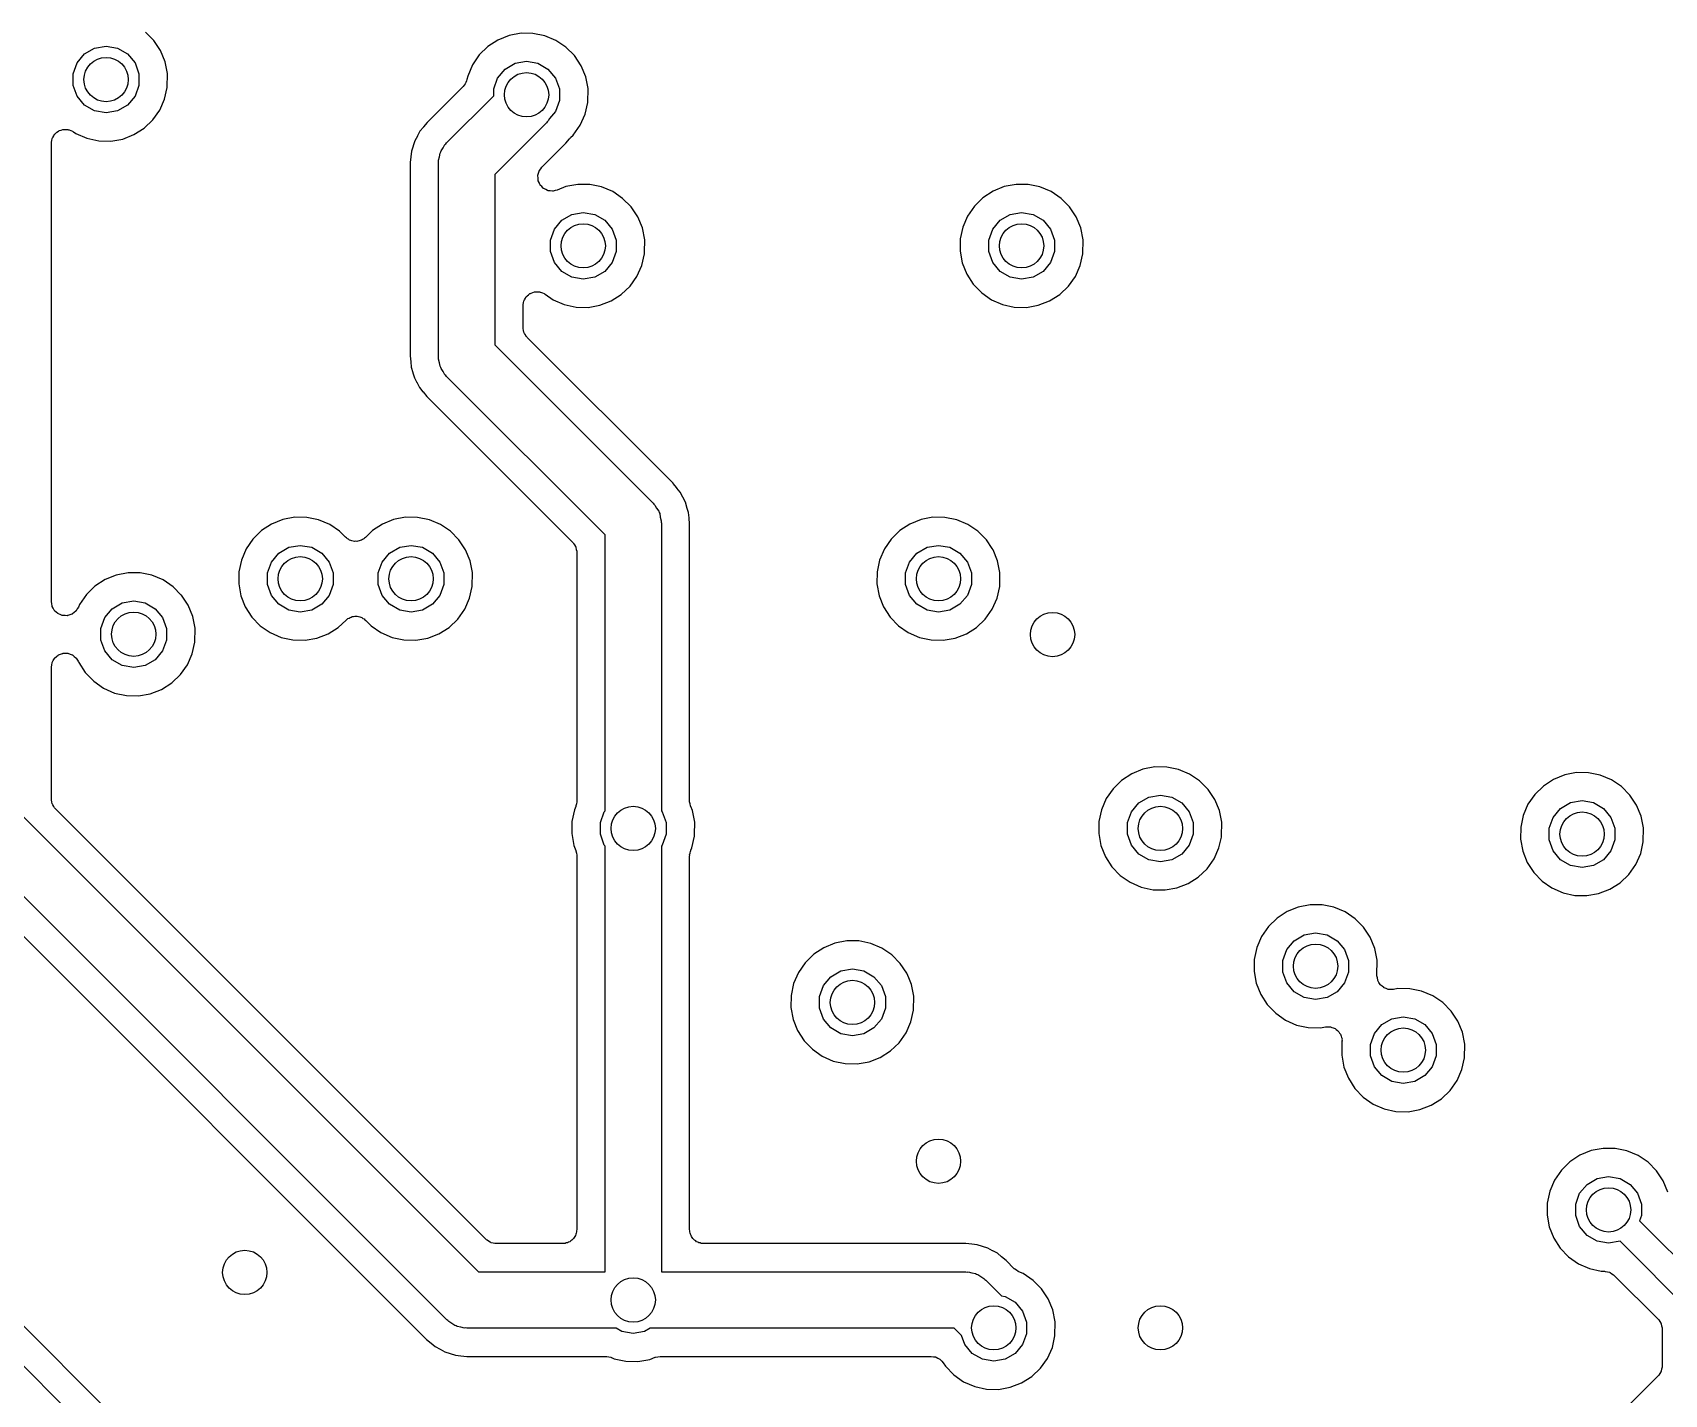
# Model space of a CAD drawing. Extents: x 10 to 287, y -200 to -10.
# Drawn here: x 127.05 to 141.75, y -129.71 to -117.44 of the extents above; entities that cross this region are included whole.
import ezdxf

# ---------------------------------------------------------------- set-up
doc = ezdxf.new("R2010")
doc.units = 0
doc.header["$MEASUREMENT"] = 0
doc.layers.add('BLACK', color=7, linetype='CONTINUOUS')

msp = doc.modelspace()

# ---------------------------------------------------------------- linework, layer by layer
at = {"layer": 'Black'}
for p, q in [((128.142, -117.512), (128.066, -117.435)), ((131.343, -117.466), (131.242, -117.507)), ((131.45, -117.446), (131.343, -117.466)), ((131.558, -117.447), (131.45, -117.446)), ((131.665, -117.468), (131.558, -117.447)), ((131.765, -117.511), (131.665, -117.468)), ((127.518, -117.633), (127.608, -117.581)), ((127.608, -117.581), (127.711, -117.563)), ((127.711, -117.563), (127.814, -117.581)), ((127.814, -117.581), (127.905, -117.633)), ((128.202, -117.602), (128.142, -117.512)), ((128.244, -117.703), (128.202, -117.602)), ((131.151, -117.566), (131.074, -117.642)), ((131.242, -117.507), (131.151, -117.566)), ((131.855, -117.571), (131.765, -117.511)), ((131.931, -117.648), (131.855, -117.571)), ((127.415, -117.811), (127.451, -117.713)), ((127.451, -117.713), (127.518, -117.633)), ((127.905, -117.633), (127.972, -117.713)), ((127.972, -117.713), (128.007, -117.811)), ((128.265, -117.808), (128.244, -117.703)), ((131.012, -117.732), (130.97, -117.832)), ((131.074, -117.642), (131.012, -117.732)), ((131.307, -117.77), (131.397, -117.717)), ((131.397, -117.717), (131.5, -117.699)), ((131.5, -117.699), (131.603, -117.717)), ((131.603, -117.717), (131.693, -117.77)), ((131.991, -117.739), (131.931, -117.648)), ((132.033, -117.839), (131.991, -117.739)), ((127.415, -117.916), (127.415, -117.811)), ((127.451, -118.014), (127.415, -117.916)), ((128.007, -117.916), (127.972, -118.014)), ((128.007, -117.811), (128.007, -117.916)), ((128.263, -117.934), (128.265, -117.808)), ((130.937, -117.914), (130.929, -117.926)), ((130.947, -117.903), (130.937, -117.914)), ((130.95, -117.896), (130.947, -117.903)), ((130.954, -117.889), (130.95, -117.896)), ((130.958, -117.876), (130.954, -117.889)), ((130.963, -117.862), (130.958, -117.876)), ((130.97, -117.832), (130.963, -117.862)), ((131.204, -117.948), (131.239, -117.85)), ((131.239, -117.85), (131.307, -117.77)), ((131.693, -117.77), (131.761, -117.85)), ((131.761, -117.85), (131.796, -117.948)), ((132.054, -117.945), (132.033, -117.839)), ((127.518, -118.094), (127.451, -118.014)), ((127.972, -118.014), (127.905, -118.094)), ((128.195, -118.138), (128.239, -118.039)), ((128.239, -118.039), (128.263, -117.934)), ((130.929, -117.926), (130.605, -118.249)), ((130.78, -118.433), (131.204, -118.01)), ((131.204, -118.01), (131.204, -117.948)), ((131.796, -118.052), (131.761, -118.15)), ((131.796, -117.948), (131.796, -118.052)), ((132.052, -118.071), (132.054, -117.945)), ((127.608, -118.146), (127.518, -118.094)), ((127.711, -118.164), (127.608, -118.146)), ((127.814, -118.146), (127.711, -118.164)), ((127.905, -118.094), (127.814, -118.146)), ((128.132, -118.227), (128.195, -118.138)), ((131.761, -118.15), (131.707, -118.214)), ((131.984, -118.275), (132.028, -118.176)), ((132.028, -118.176), (132.052, -118.071)), ((127.24, -118.371), (127.248, -118.357)), ((127.248, -118.357), (127.252, -118.353)), ((127.252, -118.353), (127.255, -118.349)), ((127.255, -118.349), (127.269, -118.339)), ((127.269, -118.339), (127.282, -118.328)), ((127.282, -118.328), (127.287, -118.327)), ((127.287, -118.327), (127.291, -118.324)), ((127.291, -118.324), (127.308, -118.319)), ((127.308, -118.319), (127.323, -118.313)), ((127.323, -118.313), (127.329, -118.313)), ((127.329, -118.313), (127.334, -118.312)), ((127.334, -118.312), (127.351, -118.313)), ((127.351, -118.313), (127.367, -118.313)), ((127.367, -118.313), (127.373, -118.315)), ((127.373, -118.315), (127.378, -118.316)), ((127.378, -118.316), (127.393, -118.323)), ((127.393, -118.323), (127.409, -118.328)), ((127.409, -118.328), (127.413, -118.332)), ((127.413, -118.332), (127.418, -118.334)), ((127.418, -118.334), (127.44, -118.349)), ((127.44, -118.349), (127.539, -118.393)), ((127.962, -118.36), (128.054, -118.302)), ((128.054, -118.302), (128.132, -118.227)), ((130.539, -118.328), (130.516, -118.371)), ((130.571, -118.291), (130.539, -118.328)), ((130.572, -118.29), (130.571, -118.29)), ((130.571, -118.29), (130.571, -118.291)), ((130.605, -118.249), (130.572, -118.29)), ((131.68, -118.252), (131.214, -118.718)), ((131.686, -118.243), (131.68, -118.252)), ((131.695, -118.236), (131.686, -118.243)), ((131.707, -118.214), (131.695, -118.236)), ((131.921, -118.364), (131.984, -118.275)), ((127.218, -118.438), (127.219, -118.433)), ((127.218, -122.568), (127.218, -118.438)), ((127.219, -118.428), (127.223, -118.412)), ((127.219, -118.433), (127.219, -118.428)), ((127.223, -118.412), (127.226, -118.395)), ((127.226, -118.395), (127.229, -118.39)), ((127.229, -118.39), (127.23, -118.385)), ((127.23, -118.385), (127.24, -118.371)), ((127.539, -118.393), (127.645, -118.416)), ((127.645, -118.416), (127.754, -118.418)), ((127.754, -118.418), (127.861, -118.4)), ((127.861, -118.4), (127.962, -118.36)), ((130.478, -118.463), (130.463, -118.51)), ((130.492, -118.415), (130.478, -118.462)), ((130.478, -118.462), (130.478, -118.463)), ((130.478, -118.463), (130.478, -118.463)), ((130.516, -118.373), (130.492, -118.415)), ((130.516, -118.371), (130.516, -118.372)), ((130.516, -118.372), (130.516, -118.373)), ((130.73, -118.506), (130.749, -118.478)), ((130.749, -118.478), (130.765, -118.45)), ((130.765, -118.45), (130.774, -118.442)), ((130.774, -118.442), (130.78, -118.433)), ((131.639, -118.653), (131.855, -118.436)), ((131.855, -118.436), (131.886, -118.398)), ((131.886, -118.398), (131.892, -118.393)), ((131.892, -118.393), (131.897, -118.387)), ((131.897, -118.387), (131.921, -118.364)), ((130.458, -118.56), (130.452, -118.612)), ((130.452, -118.612), (130.452, -118.612)), ((130.452, -118.612), (130.452, -118.613)), ((130.452, -118.613), (130.452, -120.354)), ((130.463, -118.51), (130.458, -118.559)), ((130.458, -118.559), (130.458, -118.559)), ((130.458, -118.559), (130.458, -118.56)), ((130.706, -118.613), (130.708, -118.602)), ((130.706, -120.36), (130.706, -118.613)), ((130.707, -118.591), (130.715, -118.559)), ((130.708, -118.602), (130.707, -118.591)), ((130.715, -118.559), (130.721, -118.526)), ((130.721, -118.526), (130.727, -118.516)), ((130.727, -118.516), (130.73, -118.506)), ((131.214, -118.718), (131.214, -120.255)), ((131.602, -118.731), (131.603, -118.728)), ((131.604, -118.75), (131.602, -118.731)), ((131.603, -118.725), (131.609, -118.707)), ((131.603, -118.728), (131.603, -118.725)), ((131.604, -118.769), (131.604, -118.75)), ((131.606, -118.772), (131.604, -118.769)), ((131.606, -118.775), (131.606, -118.772)), ((131.614, -118.792), (131.606, -118.775)), ((131.609, -118.707), (131.613, -118.689)), ((131.613, -118.689), (131.615, -118.686)), ((131.621, -118.81), (131.614, -118.792)), ((131.615, -118.686), (131.616, -118.683)), ((131.616, -118.683), (131.628, -118.668)), ((131.628, -118.668), (131.639, -118.653)), ((131.623, -118.812), (131.621, -118.81)), ((131.624, -118.815), (131.623, -118.812)), ((131.638, -118.828), (131.624, -118.815)), ((131.65, -118.842), (131.638, -118.828)), ((131.653, -118.844), (131.65, -118.842)), ((131.656, -118.846), (131.653, -118.844)), ((131.673, -118.854), (131.656, -118.846)), ((131.689, -118.863), (131.673, -118.854)), ((131.693, -118.864), (131.689, -118.863)), ((131.696, -118.865), (131.693, -118.864)), ((131.714, -118.867), (131.696, -118.865)), ((131.733, -118.869), (131.714, -118.867)), ((131.736, -118.869), (131.733, -118.869)), ((131.74, -118.869), (131.736, -118.869)), ((131.758, -118.864), (131.74, -118.869)), ((131.776, -118.86), (131.758, -118.864)), ((131.854, -118.828), (131.776, -118.86)), ((131.961, -118.808), (131.854, -118.828)), ((132.07, -118.809), (131.961, -118.808)), ((132.176, -118.831), (132.07, -118.809)), ((132.276, -118.873), (132.176, -118.831)), ((132.366, -118.934), (132.276, -118.873)), ((132.443, -119.011), (132.366, -118.934)), ((135.612, -118.929), (135.535, -119.005)), ((135.703, -118.869), (135.612, -118.929)), ((135.804, -118.828), (135.703, -118.869)), ((135.911, -118.808), (135.804, -118.828)), ((136.019, -118.809), (135.911, -118.808)), ((136.126, -118.831), (136.019, -118.809)), ((136.226, -118.873), (136.126, -118.831)), ((136.316, -118.934), (136.226, -118.873)), ((136.392, -119.011), (136.316, -118.934)), ((131.818, -119.132), (131.909, -119.079)), ((131.909, -119.079), (132.011, -119.061)), ((132.011, -119.061), (132.114, -119.079)), ((132.114, -119.079), (132.205, -119.132)), ((132.503, -119.101), (132.443, -119.011)), ((135.535, -119.005), (135.474, -119.094)), ((135.768, -119.132), (135.858, -119.079)), ((135.858, -119.079), (135.961, -119.061)), ((135.961, -119.061), (136.064, -119.079)), ((136.064, -119.079), (136.155, -119.132)), ((136.452, -119.101), (136.392, -119.011)), ((131.715, -119.31), (131.751, -119.212)), ((131.751, -119.212), (131.818, -119.132)), ((132.205, -119.132), (132.272, -119.212)), ((132.272, -119.212), (132.308, -119.31)), ((132.544, -119.201), (132.503, -119.101)), ((132.565, -119.307), (132.544, -119.201)), ((135.431, -119.194), (135.408, -119.3)), ((135.474, -119.094), (135.431, -119.194)), ((135.665, -119.31), (135.701, -119.212)), ((135.701, -119.212), (135.768, -119.132)), ((136.155, -119.132), (136.222, -119.212)), ((136.222, -119.212), (136.257, -119.31)), ((136.494, -119.201), (136.452, -119.101)), ((136.515, -119.307), (136.494, -119.201)), ((131.715, -119.414), (131.715, -119.31)), ((132.308, -119.31), (132.308, -119.414)), ((132.563, -119.418), (132.565, -119.307)), ((135.408, -119.3), (135.407, -119.409)), ((135.665, -119.414), (135.665, -119.31)), ((136.257, -119.31), (136.257, -119.414)), ((136.513, -119.433), (136.515, -119.307)), ((131.751, -119.513), (131.715, -119.414)), ((131.818, -119.593), (131.751, -119.513)), ((132.272, -119.513), (132.205, -119.593)), ((132.308, -119.414), (132.272, -119.513)), ((132.539, -119.538), (132.563, -119.433)), ((132.563, -119.433), (132.563, -119.418)), ((132.563, -119.418), (132.563, -119.418)), ((132.563, -119.418), (132.563, -119.418)), ((135.407, -119.409), (135.426, -119.516)), ((135.426, -119.516), (135.466, -119.617)), ((135.701, -119.513), (135.665, -119.414)), ((135.768, -119.593), (135.701, -119.513)), ((136.222, -119.513), (136.155, -119.593)), ((136.257, -119.414), (136.222, -119.513)), ((136.489, -119.538), (136.513, -119.433)), ((131.909, -119.645), (131.818, -119.593)), ((132.011, -119.663), (131.909, -119.645)), ((132.114, -119.645), (132.011, -119.663)), ((132.205, -119.593), (132.114, -119.645)), ((132.433, -119.726), (132.495, -119.637)), ((132.495, -119.637), (132.539, -119.538)), ((135.466, -119.617), (135.525, -119.708)), ((135.858, -119.645), (135.768, -119.593)), ((135.961, -119.663), (135.858, -119.645)), ((136.064, -119.645), (135.961, -119.663)), ((136.155, -119.593), (136.064, -119.645)), ((136.382, -119.726), (136.445, -119.637)), ((136.445, -119.637), (136.489, -119.538)), ((131.489, -119.835), (131.498, -119.82)), ((131.498, -119.82), (131.502, -119.817)), ((131.502, -119.817), (131.505, -119.812)), ((131.505, -119.812), (131.518, -119.803)), ((131.518, -119.803), (131.531, -119.792)), ((131.531, -119.792), (131.536, -119.79)), ((131.536, -119.79), (131.541, -119.787)), ((131.541, -119.787), (131.557, -119.782)), ((131.557, -119.782), (131.573, -119.777)), ((131.573, -119.777), (131.578, -119.777)), ((131.578, -119.777), (131.583, -119.775)), ((131.583, -119.775), (131.6, -119.777)), ((131.6, -119.777), (131.617, -119.777)), ((131.617, -119.777), (131.622, -119.778)), ((131.622, -119.778), (131.627, -119.779)), ((131.627, -119.779), (131.643, -119.786)), ((131.643, -119.786), (131.658, -119.792)), ((131.658, -119.792), (131.662, -119.795)), ((131.662, -119.795), (131.667, -119.797)), ((131.667, -119.797), (131.74, -119.848)), ((132.262, -119.859), (132.354, -119.801)), ((132.354, -119.801), (132.433, -119.726)), ((135.525, -119.708), (135.601, -119.786)), ((135.601, -119.786), (135.69, -119.848)), ((136.212, -119.859), (136.304, -119.801)), ((136.304, -119.801), (136.382, -119.726)), ((131.468, -119.891), (131.473, -119.875)), ((131.469, -119.896), (131.468, -119.891)), ((131.468, -119.902), (131.469, -119.896)), ((131.468, -120.097), (131.468, -119.902)), ((131.473, -119.875), (131.476, -119.858)), ((131.476, -119.858), (131.478, -119.854)), ((131.478, -119.854), (131.48, -119.848)), ((131.48, -119.848), (131.489, -119.835)), ((131.74, -119.848), (131.839, -119.891)), ((131.839, -119.891), (131.946, -119.915)), ((131.946, -119.915), (132.054, -119.917)), ((132.054, -119.917), (132.161, -119.898)), ((132.161, -119.898), (132.262, -119.859)), ((135.69, -119.848), (135.789, -119.891)), ((135.789, -119.891), (135.895, -119.915)), ((135.895, -119.915), (136.004, -119.917)), ((136.004, -119.917), (136.111, -119.898)), ((136.111, -119.898), (136.212, -119.859)), ((131.469, -120.103), (131.468, -120.097)), ((131.468, -120.108), (131.469, -120.103)), ((131.473, -120.125), (131.468, -120.108)), ((131.214, -120.255), (132.641, -121.682)), ((131.476, -120.141), (131.473, -120.125)), ((131.478, -120.146), (131.476, -120.141)), ((131.48, -120.151), (131.478, -120.146)), ((131.489, -120.165), (131.48, -120.151)), ((131.498, -120.179), (131.489, -120.165)), ((131.502, -120.183), (131.498, -120.179)), ((131.505, -120.187), (131.502, -120.183)), ((132.82, -121.502), (131.505, -120.187)), ((130.452, -120.354), (130.457, -120.406)), ((130.457, -120.406), (130.457, -120.407)), ((130.457, -120.407), (130.457, -120.408)), ((130.457, -120.408), (130.461, -120.456)), ((130.708, -120.371), (130.706, -120.36)), ((130.707, -120.383), (130.708, -120.371)), ((130.715, -120.415), (130.707, -120.383)), ((130.721, -120.447), (130.715, -120.415)), ((130.461, -120.456), (130.476, -120.503)), ((130.476, -120.503), (130.476, -120.504)), ((130.476, -120.504), (130.476, -120.505)), ((130.476, -120.505), (130.49, -120.551)), ((130.49, -120.551), (130.512, -120.595)), ((130.727, -120.457), (130.721, -120.447)), ((130.73, -120.468), (130.727, -120.457)), ((130.749, -120.495), (130.73, -120.468)), ((130.765, -120.524), (130.749, -120.495)), ((130.774, -120.531), (130.765, -120.524)), ((130.78, -120.54), (130.774, -120.531)), ((132.207, -121.967), (130.78, -120.54)), ((130.512, -120.595), (130.513, -120.595)), ((130.513, -120.595), (130.513, -120.596)), ((130.513, -120.596), (130.536, -120.639)), ((130.536, -120.639), (130.566, -120.677)), ((130.566, -120.677), (130.567, -120.678)), ((130.567, -120.678), (130.567, -120.678)), ((130.567, -120.678), (130.6, -120.719)), ((130.6, -120.719), (130.6, -120.719)), ((130.6, -120.719), (130.601, -120.72)), ((130.601, -120.72), (131.916, -122.035)), ((132.821, -121.503), (132.82, -121.502)), ((132.854, -121.544), (132.821, -121.503)), ((132.821, -121.503), (132.821, -121.503)), ((132.854, -121.545), (132.854, -121.544)), ((132.854, -121.544), (132.854, -121.544)), ((132.885, -121.583), (132.854, -121.545)), ((132.908, -121.626), (132.885, -121.583)), ((132.641, -121.682), (132.647, -121.691)), ((132.647, -121.691), (132.656, -121.698)), ((132.656, -121.698), (132.672, -121.727)), ((132.672, -121.727), (132.691, -121.754)), ((132.908, -121.627), (132.908, -121.626)), ((132.931, -121.671), (132.908, -121.627)), ((132.908, -121.627), (132.908, -121.627)), ((132.945, -121.717), (132.931, -121.671)), ((132.945, -121.718), (132.945, -121.717)), ((132.945, -121.719), (132.945, -121.718)), ((132.959, -121.766), (132.945, -121.719)), ((129.203, -121.869), (129.113, -121.928)), ((129.304, -121.828), (129.203, -121.869)), ((129.411, -121.808), (129.304, -121.828)), ((129.519, -121.809), (129.411, -121.808)), ((129.626, -121.83), (129.519, -121.809)), ((129.726, -121.873), (129.626, -121.83)), ((129.816, -121.933), (129.726, -121.873)), ((130.202, -121.869), (130.111, -121.928)), ((130.302, -121.828), (130.202, -121.869)), ((130.409, -121.808), (130.302, -121.828)), ((130.518, -121.809), (130.409, -121.808)), ((130.624, -121.83), (130.518, -121.809)), ((130.724, -121.873), (130.624, -121.83)), ((130.814, -121.933), (130.724, -121.873)), ((132.691, -121.754), (132.694, -121.765)), ((132.694, -121.765), (132.7, -121.775)), ((132.7, -121.775), (132.705, -121.807)), ((132.705, -121.807), (132.714, -121.839)), ((132.714, -121.839), (132.713, -121.851)), ((132.713, -121.851), (132.715, -121.862)), ((132.715, -121.862), (132.715, -124.454)), ((132.964, -121.814), (132.959, -121.766)), ((132.964, -121.815), (132.964, -121.814)), ((132.964, -121.816), (132.964, -121.815)), ((132.969, -121.868), (132.964, -121.816)), ((132.969, -122.419), (132.969, -121.868)), ((134.954, -121.869), (134.863, -121.928)), ((135.055, -121.828), (134.954, -121.869)), ((135.161, -121.808), (135.055, -121.828)), ((135.27, -121.809), (135.161, -121.808)), ((135.376, -121.83), (135.27, -121.809)), ((135.476, -121.873), (135.376, -121.83)), ((135.566, -121.933), (135.476, -121.873)), ((129.035, -122.004), (128.974, -122.094)), ((129.113, -121.928), (129.035, -122.004)), ((129.87, -121.988), (129.816, -121.933)), ((129.879, -121.994), (129.87, -121.988)), ((129.886, -122.001), (129.879, -121.994)), ((129.897, -122.006), (129.886, -122.001)), ((129.906, -122.013), (129.897, -122.006)), ((129.916, -122.016), (129.906, -122.013)), ((129.926, -122.021), (129.916, -122.016)), ((129.937, -122.022), (129.926, -122.021)), ((129.949, -122.025), (129.937, -122.022)), ((129.959, -122.024), (129.949, -122.025)), ((129.97, -122.025), (129.959, -122.024)), ((129.981, -122.022), (129.97, -122.025)), ((129.993, -122.021), (129.981, -122.022)), ((130.002, -122.016), (129.993, -122.021)), ((130.013, -122.014), (130.002, -122.016)), ((130.022, -122.007), (130.013, -122.014)), ((130.033, -122.002), (130.022, -122.007)), ((130.04, -121.995), (130.033, -122.002)), ((130.049, -121.989), (130.04, -121.995)), ((130.111, -121.928), (130.049, -121.989)), ((130.891, -122.01), (130.814, -121.933)), ((130.951, -122.101), (130.891, -122.01)), ((132.207, -124.454), (132.207, -121.967)), ((134.786, -122.004), (134.724, -122.094)), ((134.863, -121.928), (134.786, -122.004)), ((135.643, -122.01), (135.566, -121.933)), ((135.696, -122.091), (135.643, -122.01)), ((128.974, -122.094), (128.931, -122.194)), ((129.201, -122.212), (129.268, -122.131)), ((129.268, -122.131), (129.358, -122.079)), ((129.358, -122.079), (129.461, -122.061)), ((129.461, -122.061), (129.564, -122.079)), ((129.564, -122.079), (129.655, -122.131)), ((129.655, -122.131), (129.722, -122.212)), ((130.199, -122.212), (130.266, -122.131)), ((130.266, -122.131), (130.357, -122.079)), ((130.357, -122.079), (130.459, -122.061)), ((130.459, -122.061), (130.562, -122.079)), ((130.562, -122.079), (130.653, -122.131)), ((130.653, -122.131), (130.72, -122.212)), ((130.992, -122.201), (130.951, -122.101)), ((131.916, -122.035), (131.919, -122.039)), ((131.919, -122.039), (131.923, -122.043)), ((131.923, -122.043), (131.932, -122.057)), ((131.932, -122.057), (131.941, -122.071)), ((131.941, -122.071), (131.943, -122.076)), ((131.943, -122.076), (131.945, -122.081)), ((131.945, -122.081), (131.948, -122.098)), ((131.948, -122.098), (131.953, -122.114)), ((131.953, -122.114), (131.952, -122.119)), ((131.952, -122.119), (131.953, -122.125)), ((131.953, -122.125), (131.953, -124.366)), ((134.724, -122.094), (134.681, -122.194)), ((134.951, -122.212), (135.018, -122.131)), ((135.018, -122.131), (135.109, -122.079)), ((135.109, -122.079), (135.212, -122.061)), ((135.212, -122.061), (135.315, -122.079)), ((135.315, -122.079), (135.405, -122.131)), ((135.405, -122.131), (135.472, -122.212)), ((135.703, -122.101), (135.696, -122.091)), ((135.744, -122.201), (135.703, -122.101)), ((127.91, -122.308), (127.803, -122.329)), ((128.018, -122.309), (127.91, -122.308)), ((128.125, -122.331), (128.018, -122.309)), ((128.908, -122.3), (128.907, -122.409)), ((128.931, -122.194), (128.908, -122.3)), ((129.165, -122.31), (129.201, -122.212)), ((129.165, -122.414), (129.165, -122.31)), ((129.722, -122.212), (129.758, -122.31)), ((129.758, -122.31), (129.758, -122.414)), ((130.163, -122.31), (130.199, -122.212)), ((130.163, -122.414), (130.163, -122.31)), ((130.72, -122.212), (130.756, -122.31)), ((130.756, -122.31), (130.756, -122.414)), ((131.013, -122.307), (130.992, -122.201)), ((131.011, -122.433), (131.013, -122.307)), ((134.659, -122.3), (134.657, -122.409)), ((134.681, -122.194), (134.659, -122.3)), ((134.916, -122.31), (134.951, -122.212)), ((134.916, -122.414), (134.916, -122.31)), ((135.472, -122.212), (135.508, -122.31)), ((135.508, -122.31), (135.508, -122.414)), ((135.765, -122.307), (135.744, -122.201)), ((135.764, -122.433), (135.765, -122.307)), ((127.611, -122.429), (127.534, -122.505)), ((127.702, -122.369), (127.611, -122.429)), ((127.803, -122.329), (127.702, -122.369)), ((128.225, -122.373), (128.125, -122.331)), ((128.315, -122.434), (128.225, -122.373)), ((128.389, -122.509), (128.315, -122.434)), ((128.907, -122.409), (128.926, -122.515)), ((129.201, -122.512), (129.165, -122.414)), ((129.758, -122.414), (129.722, -122.512)), ((130.199, -122.512), (130.163, -122.414)), ((130.756, -122.414), (130.72, -122.512)), ((130.987, -122.538), (131.011, -122.433)), ((132.969, -124.367), (132.969, -122.419)), ((134.657, -122.409), (134.677, -122.515)), ((134.951, -122.512), (134.916, -122.414)), ((135.508, -122.414), (135.472, -122.512)), ((135.74, -122.538), (135.764, -122.433)), ((127.222, -122.587), (127.218, -122.568)), ((127.224, -122.605), (127.222, -122.587)), ((127.225, -122.608), (127.224, -122.605)), ((127.226, -122.612), (127.225, -122.608)), ((127.235, -122.628), (127.226, -122.612)), ((127.462, -122.618), (127.452, -122.634)), ((127.473, -122.594), (127.462, -122.618)), ((127.534, -122.505), (127.473, -122.594)), ((127.767, -122.632), (127.857, -122.58)), ((127.857, -122.58), (127.96, -122.561)), ((127.96, -122.561), (128.063, -122.58)), ((128.063, -122.58), (128.154, -122.632)), ((128.391, -122.511), (128.389, -122.509)), ((128.451, -122.601), (128.391, -122.511)), ((128.493, -122.702), (128.451, -122.601)), ((128.926, -122.515), (128.966, -122.616)), ((128.966, -122.616), (129.025, -122.708)), ((129.268, -122.592), (129.201, -122.512)), ((129.358, -122.645), (129.268, -122.592)), ((129.655, -122.592), (129.564, -122.645)), ((129.722, -122.512), (129.655, -122.592)), ((130.266, -122.592), (130.199, -122.512)), ((130.357, -122.645), (130.266, -122.592)), ((130.653, -122.592), (130.562, -122.645)), ((130.72, -122.512), (130.653, -122.592)), ((130.943, -122.637), (130.987, -122.538)), ((134.677, -122.515), (134.717, -122.616)), ((134.717, -122.616), (134.776, -122.708)), ((135.018, -122.592), (134.951, -122.512)), ((135.109, -122.645), (135.018, -122.592)), ((135.405, -122.592), (135.315, -122.645)), ((135.472, -122.512), (135.405, -122.592)), ((135.696, -122.637), (135.74, -122.538)), ((127.244, -122.645), (127.235, -122.628)), ((127.246, -122.647), (127.244, -122.645)), ((127.248, -122.65), (127.246, -122.647)), ((127.262, -122.662), (127.248, -122.65)), ((127.276, -122.675), (127.262, -122.662)), ((127.279, -122.676), (127.276, -122.675)), ((127.282, -122.678), (127.279, -122.676)), ((127.299, -122.685), (127.282, -122.678)), ((127.316, -122.692), (127.299, -122.685)), ((127.32, -122.692), (127.316, -122.692)), ((127.323, -122.694), (127.32, -122.692)), ((127.342, -122.694), (127.323, -122.694)), ((127.36, -122.695), (127.342, -122.694)), ((127.364, -122.694), (127.36, -122.695)), ((127.367, -122.694), (127.364, -122.694)), ((127.385, -122.687), (127.367, -122.694)), ((127.403, -122.682), (127.385, -122.687)), ((127.406, -122.68), (127.403, -122.682)), ((127.409, -122.678), (127.406, -122.68)), ((127.423, -122.667), (127.409, -122.678)), ((127.438, -122.655), (127.423, -122.667)), ((127.44, -122.652), (127.438, -122.655)), ((127.443, -122.65), (127.44, -122.652)), ((127.452, -122.634), (127.443, -122.65)), ((127.664, -122.81), (127.7, -122.712)), ((127.7, -122.712), (127.767, -122.632)), ((128.154, -122.632), (128.221, -122.712)), ((128.221, -122.712), (128.256, -122.81)), ((128.514, -122.807), (128.493, -122.702)), ((129.025, -122.708), (129.101, -122.786)), ((129.461, -122.663), (129.358, -122.645)), ((129.564, -122.645), (129.461, -122.663)), ((129.804, -122.8), (129.874, -122.734)), ((129.874, -122.734), (129.882, -122.728)), ((129.882, -122.728), (129.89, -122.721)), ((129.89, -122.721), (129.901, -122.716)), ((129.901, -122.716), (129.91, -122.71)), ((129.91, -122.71), (129.921, -122.707)), ((129.921, -122.707), (129.93, -122.703)), ((129.93, -122.703), (129.942, -122.702)), ((129.942, -122.702), (129.953, -122.699)), ((129.953, -122.699), (129.964, -122.7)), ((129.964, -122.7), (129.974, -122.7)), ((129.974, -122.7), (129.986, -122.703)), ((129.986, -122.703), (129.997, -122.704)), ((129.997, -122.704), (130.007, -122.709)), ((130.007, -122.709), (130.017, -122.712)), ((130.017, -122.712), (130.026, -122.719)), ((130.026, -122.719), (130.037, -122.724)), ((130.037, -122.724), (130.044, -122.731)), ((130.044, -122.731), (130.053, -122.738)), ((130.053, -122.738), (130.099, -122.786)), ((130.459, -122.663), (130.357, -122.645)), ((130.562, -122.645), (130.459, -122.663)), ((130.802, -122.8), (130.881, -122.726)), ((130.881, -122.726), (130.943, -122.637)), ((134.776, -122.708), (134.851, -122.786)), ((135.212, -122.663), (135.109, -122.645)), ((135.315, -122.645), (135.212, -122.663)), ((135.554, -122.8), (135.633, -122.726)), ((135.633, -122.726), (135.696, -122.637)), ((127.664, -122.915), (127.664, -122.81)), ((127.7, -123.013), (127.664, -122.915)), ((128.256, -122.915), (128.221, -123.013)), ((128.256, -122.81), (128.256, -122.915)), ((128.512, -122.933), (128.514, -122.807)), ((129.101, -122.786), (129.19, -122.848)), ((129.19, -122.848), (129.289, -122.891)), ((129.289, -122.891), (129.395, -122.914)), ((129.395, -122.914), (129.504, -122.917)), ((129.504, -122.917), (129.611, -122.898)), ((129.611, -122.898), (129.712, -122.859)), ((129.712, -122.859), (129.804, -122.8)), ((130.099, -122.786), (130.188, -122.848)), ((130.188, -122.848), (130.288, -122.891)), ((130.288, -122.891), (130.394, -122.914)), ((130.394, -122.914), (130.502, -122.917)), ((130.502, -122.917), (130.609, -122.898)), ((130.609, -122.898), (130.71, -122.859)), ((130.71, -122.859), (130.802, -122.8)), ((134.851, -122.786), (134.94, -122.848)), ((134.94, -122.848), (135.04, -122.891)), ((135.04, -122.891), (135.146, -122.914)), ((135.146, -122.914), (135.255, -122.917)), ((135.255, -122.917), (135.361, -122.898)), ((135.361, -122.898), (135.463, -122.859)), ((135.463, -122.859), (135.554, -122.8)), ((127.264, -123.064), (127.279, -123.051)), ((127.279, -123.051), (127.281, -123.05)), ((127.281, -123.05), (127.282, -123.049)), ((127.282, -123.049), (127.301, -123.042)), ((127.301, -123.042), (127.32, -123.035)), ((127.32, -123.035), (127.322, -123.035)), ((127.322, -123.035), (127.323, -123.034)), ((127.323, -123.034), (127.344, -123.034)), ((127.344, -123.034), (127.364, -123.033)), ((127.364, -123.033), (127.366, -123.034)), ((127.366, -123.034), (127.367, -123.034)), ((127.367, -123.034), (127.387, -123.041)), ((127.387, -123.041), (127.406, -123.047)), ((127.406, -123.047), (127.407, -123.048)), ((127.407, -123.048), (127.409, -123.049)), ((127.409, -123.049), (127.424, -123.062)), ((127.424, -123.062), (127.44, -123.075)), ((127.767, -123.093), (127.7, -123.013)), ((128.221, -123.013), (128.154, -123.093)), ((128.444, -123.137), (128.488, -123.038)), ((128.488, -123.038), (128.512, -122.933)), ((127.218, -123.159), (127.222, -123.139)), ((127.218, -124.347), (127.218, -123.159)), ((127.222, -123.139), (127.225, -123.119)), ((127.225, -123.119), (127.226, -123.117)), ((127.226, -123.116), (127.236, -123.098)), ((127.226, -123.117), (127.226, -123.116)), ((127.236, -123.098), (127.246, -123.08)), ((127.246, -123.08), (127.247, -123.079)), ((127.247, -123.079), (127.248, -123.077)), ((127.248, -123.077), (127.264, -123.064)), ((127.44, -123.075), (127.441, -123.076)), ((127.441, -123.076), (127.443, -123.077)), ((127.443, -123.077), (127.453, -123.095)), ((127.453, -123.095), (127.464, -123.112)), ((127.464, -123.112), (127.465, -123.117)), ((127.465, -123.117), (127.524, -123.208)), ((127.524, -123.208), (127.6, -123.286)), ((127.857, -123.145), (127.767, -123.093)), ((127.96, -123.163), (127.857, -123.145)), ((128.063, -123.145), (127.96, -123.163)), ((128.154, -123.093), (128.063, -123.145)), ((128.381, -123.226), (128.444, -123.137)), ((120.803, -123.291), (131.533, -134.023)), ((127.6, -123.286), (127.689, -123.348)), ((127.689, -123.348), (127.788, -123.392)), ((128.211, -123.359), (128.303, -123.301)), ((128.303, -123.301), (128.381, -123.226)), ((127.788, -123.392), (127.894, -123.415)), ((127.894, -123.415), (128.003, -123.417)), ((128.003, -123.417), (128.11, -123.398)), ((128.11, -123.398), (128.211, -123.359)), ((137.054, -124.079), (136.953, -124.119)), ((137.16, -124.058), (137.054, -124.079)), ((137.269, -124.059), (137.16, -124.058)), ((137.375, -124.081), (137.269, -124.059)), ((137.475, -124.123), (137.375, -124.081)), ((136.862, -124.179), (136.785, -124.255)), ((136.953, -124.119), (136.862, -124.179)), ((137.565, -124.184), (137.475, -124.123)), ((137.642, -124.261), (137.565, -124.184)), ((140.662, -124.23), (140.584, -124.306)), ((140.753, -124.17), (140.662, -124.23)), ((140.854, -124.129), (140.753, -124.17)), ((140.96, -124.109), (140.854, -124.129)), ((141.069, -124.11), (140.96, -124.109)), ((141.175, -124.132), (141.069, -124.11)), ((141.275, -124.174), (141.175, -124.132)), ((141.365, -124.234), (141.275, -124.174)), ((141.442, -124.312), (141.365, -124.234)), ((127.219, -124.352), (127.218, -124.347)), ((127.219, -124.358), (127.219, -124.352)), ((127.223, -124.374), (127.219, -124.358)), ((127.226, -124.39), (127.223, -124.374)), ((131.953, -124.373), (131.949, -124.391)), ((131.953, -124.366), (131.952, -124.369)), ((131.952, -124.369), (131.953, -124.373)), ((132.969, -124.369), (132.969, -124.367)), ((132.969, -124.372), (132.969, -124.369)), ((132.973, -124.391), (132.969, -124.372)), ((136.723, -124.344), (136.68, -124.444)), ((136.785, -124.255), (136.723, -124.344)), ((136.95, -124.462), (137.017, -124.382)), ((137.017, -124.382), (137.108, -124.33)), ((137.108, -124.33), (137.211, -124.312)), ((137.211, -124.312), (137.314, -124.33)), ((137.314, -124.33), (137.404, -124.382)), ((137.404, -124.382), (137.471, -124.462)), ((137.702, -124.351), (137.642, -124.261)), ((137.743, -124.452), (137.702, -124.351)), ((140.584, -124.306), (140.523, -124.395)), ((140.817, -124.433), (140.908, -124.38)), ((140.908, -124.38), (141.011, -124.362)), ((141.011, -124.362), (141.114, -124.38)), ((141.114, -124.38), (141.204, -124.433)), ((141.502, -124.402), (141.442, -124.312)), ((126.964, -124.505), (131.068, -128.608)), ((127.229, -124.395), (127.226, -124.39)), ((127.23, -124.401), (127.229, -124.395)), ((127.24, -124.414), (127.23, -124.401)), ((127.248, -124.428), (127.24, -124.414)), ((127.252, -124.432), (127.248, -124.428)), ((127.256, -124.437), (127.252, -124.432)), ((131.136, -128.317), (127.256, -124.437)), ((131.931, -124.444), (131.908, -124.55)), ((131.943, -124.416), (131.931, -124.444)), ((131.944, -124.412), (131.943, -124.416)), ((131.945, -124.409), (131.944, -124.412)), ((131.949, -124.391), (131.945, -124.409)), ((132.165, -124.56), (132.2, -124.462)), ((132.2, -124.462), (132.207, -124.454)), ((132.715, -124.454), (132.722, -124.462)), ((132.722, -124.462), (132.757, -124.56)), ((132.977, -124.41), (132.973, -124.391)), ((132.978, -124.412), (132.977, -124.41)), ((132.979, -124.415), (132.978, -124.412)), ((132.994, -124.452), (132.979, -124.415)), ((133.015, -124.557), (132.994, -124.452)), ((136.68, -124.444), (136.658, -124.55)), ((136.915, -124.56), (136.95, -124.462)), ((137.471, -124.462), (137.507, -124.56)), ((137.764, -124.557), (137.743, -124.452)), ((140.48, -124.495), (140.458, -124.601)), ((140.523, -124.395), (140.48, -124.495)), ((140.714, -124.611), (140.75, -124.513)), ((140.75, -124.513), (140.817, -124.433)), ((141.204, -124.433), (141.271, -124.513)), ((141.271, -124.513), (141.307, -124.611)), ((141.543, -124.502), (141.502, -124.402)), ((141.564, -124.608), (141.543, -124.502)), ((131.908, -124.55), (131.907, -124.659)), ((131.907, -124.659), (131.926, -124.766)), ((132.165, -124.665), (132.165, -124.56)), ((132.2, -124.763), (132.165, -124.665)), ((132.757, -124.665), (132.722, -124.763)), ((132.757, -124.56), (132.757, -124.665)), ((133.013, -124.668), (133.015, -124.557)), ((133.013, -124.683), (133.013, -124.668)), ((133.013, -124.668), (133.013, -124.668)), ((133.013, -124.668), (133.013, -124.668)), ((136.658, -124.55), (136.656, -124.659)), ((136.656, -124.659), (136.676, -124.766)), ((136.915, -124.665), (136.915, -124.56)), ((136.95, -124.763), (136.915, -124.665)), ((137.507, -124.665), (137.471, -124.763)), ((137.507, -124.56), (137.507, -124.665)), ((137.763, -124.683), (137.764, -124.557)), ((140.458, -124.601), (140.456, -124.71)), ((140.714, -124.715), (140.714, -124.611)), ((141.307, -124.611), (141.307, -124.715)), ((141.562, -124.734), (141.564, -124.608)), ((130.783, -129.041), (126.531, -124.789)), ((131.926, -124.766), (131.944, -124.811)), ((131.944, -124.811), (131.944, -124.813)), ((131.944, -124.813), (131.945, -124.814)), ((131.945, -124.814), (131.949, -124.834)), ((132.207, -124.771), (132.2, -124.763)), ((132.207, -128.608), (132.207, -124.771)), ((132.722, -124.763), (132.715, -124.771)), ((132.715, -124.771), (132.715, -128.608)), ((132.974, -124.834), (132.977, -124.816)), ((132.977, -124.816), (132.979, -124.813)), ((132.979, -124.813), (132.98, -124.808)), ((132.98, -124.808), (132.989, -124.788)), ((132.989, -124.788), (133.013, -124.683)), ((136.676, -124.766), (136.716, -124.867)), ((137.017, -124.843), (136.95, -124.763)), ((137.471, -124.763), (137.404, -124.843)), ((137.695, -124.887), (137.739, -124.788)), ((137.739, -124.788), (137.761, -124.692)), ((137.761, -124.692), (137.763, -124.683)), ((137.761, -124.692), (137.761, -124.692)), ((137.761, -124.692), (137.761, -124.692)), ((140.456, -124.71), (140.476, -124.817)), ((140.476, -124.817), (140.516, -124.918)), ((140.75, -124.814), (140.714, -124.715)), ((140.817, -124.894), (140.75, -124.814)), ((141.271, -124.814), (141.204, -124.894)), ((141.307, -124.715), (141.271, -124.814)), ((141.539, -124.839), (141.562, -124.734)), ((126.352, -124.969), (130.599, -129.217)), ((131.949, -124.834), (131.953, -124.854)), ((131.953, -124.854), (131.953, -124.856)), ((131.953, -124.856), (131.953, -124.858)), ((131.953, -124.858), (131.953, -128.227)), ((132.969, -124.851), (132.974, -124.834)), ((132.97, -124.855), (132.969, -124.851)), ((132.969, -124.86), (132.97, -124.855)), ((132.969, -126.237), (132.969, -124.86)), ((136.716, -124.867), (136.775, -124.958)), ((136.775, -124.958), (136.85, -125.036)), ((137.108, -124.895), (137.017, -124.843)), ((137.211, -124.913), (137.108, -124.895)), ((137.314, -124.895), (137.211, -124.913)), ((137.404, -124.843), (137.314, -124.895)), ((137.632, -124.976), (137.695, -124.887)), ((140.516, -124.918), (140.575, -125.009)), ((140.908, -124.946), (140.817, -124.894)), ((141.011, -124.964), (140.908, -124.946)), ((141.114, -124.946), (141.011, -124.964)), ((141.204, -124.894), (141.114, -124.946)), ((141.432, -125.027), (141.494, -124.938)), ((141.494, -124.938), (141.539, -124.839)), ((136.85, -125.036), (136.939, -125.098)), ((136.939, -125.098), (137.039, -125.142)), ((137.36, -125.148), (137.462, -125.109)), ((137.462, -125.109), (137.553, -125.051)), ((137.553, -125.051), (137.632, -124.976)), ((140.575, -125.009), (140.65, -125.087)), ((140.65, -125.087), (140.739, -125.149)), ((141.262, -125.16), (141.353, -125.102)), ((141.353, -125.102), (141.432, -125.027)), ((137.039, -125.142), (137.145, -125.165)), ((137.145, -125.165), (137.253, -125.167)), ((137.253, -125.167), (137.36, -125.148)), ((140.739, -125.149), (140.839, -125.192)), ((140.839, -125.192), (140.945, -125.216)), ((140.945, -125.216), (141.053, -125.218)), ((141.053, -125.218), (141.16, -125.199)), ((141.16, -125.199), (141.262, -125.16)), ((138.353, -125.361), (138.262, -125.421)), ((138.453, -125.321), (138.353, -125.361)), ((138.56, -125.3), (138.453, -125.321)), ((138.669, -125.301), (138.56, -125.3)), ((138.775, -125.323), (138.669, -125.301)), ((138.875, -125.365), (138.775, -125.323)), ((138.965, -125.426), (138.875, -125.365)), ((138.184, -125.497), (138.123, -125.586)), ((138.262, -125.421), (138.184, -125.497)), ((138.507, -125.572), (138.61, -125.554)), ((138.61, -125.554), (138.713, -125.572)), ((139.042, -125.503), (138.965, -125.426)), ((139.102, -125.593), (139.042, -125.503)), ((134.179, -125.687), (134.088, -125.746)), ((134.279, -125.646), (134.179, -125.687)), ((134.386, -125.625), (134.279, -125.646)), ((134.494, -125.626), (134.386, -125.625)), ((134.601, -125.648), (134.494, -125.626)), ((134.701, -125.69), (134.601, -125.648)), ((134.791, -125.751), (134.701, -125.69)), ((138.08, -125.686), (138.057, -125.792)), ((138.123, -125.586), (138.08, -125.686)), ((138.314, -125.802), (138.35, -125.704)), ((138.35, -125.704), (138.417, -125.624)), ((138.417, -125.624), (138.507, -125.572)), ((138.713, -125.572), (138.804, -125.624)), ((138.804, -125.624), (138.871, -125.704)), ((138.871, -125.704), (138.907, -125.802)), ((139.143, -125.694), (139.102, -125.593)), ((139.164, -125.799), (139.143, -125.694)), ((134.01, -125.822), (133.949, -125.912)), ((134.088, -125.746), (134.01, -125.822)), ((134.867, -125.828), (134.791, -125.751)), ((134.928, -125.918), (134.867, -125.828)), ((138.057, -125.792), (138.056, -125.901)), ((138.314, -125.907), (138.314, -125.802)), ((138.907, -125.802), (138.907, -125.907)), ((139.162, -125.936), (139.164, -125.799)), ((133.949, -125.912), (133.906, -126.011)), ((134.176, -126.029), (134.243, -125.949)), ((134.243, -125.949), (134.333, -125.897)), ((134.333, -125.897), (134.436, -125.879)), ((134.436, -125.879), (134.539, -125.897)), ((134.539, -125.897), (134.63, -125.949)), ((134.63, -125.949), (134.697, -126.029)), ((134.945, -125.96), (134.928, -125.918)), ((134.969, -126.019), (134.945, -125.96)), ((134.945, -125.96), (134.945, -125.96)), ((138.056, -125.901), (138.075, -126.008)), ((138.35, -126.005), (138.314, -125.907)), ((138.907, -125.907), (138.871, -126.005)), ((139.162, -125.938), (139.162, -125.936)), ((139.162, -125.94), (139.162, -125.938)), ((139.166, -125.96), (139.162, -125.94)), ((139.169, -125.98), (139.166, -125.96)), ((139.17, -125.981), (139.169, -125.98)), ((139.17, -125.983), (139.17, -125.981)), ((139.181, -126.001), (139.17, -125.983)), ((139.191, -126.018), (139.181, -126.001)), ((133.883, -126.118), (133.882, -126.226)), ((133.906, -126.011), (133.883, -126.118)), ((134.14, -126.127), (134.176, -126.029)), ((134.14, -126.232), (134.14, -126.127)), ((134.697, -126.029), (134.733, -126.127)), ((134.733, -126.127), (134.733, -126.232)), ((134.99, -126.124), (134.969, -126.019)), ((134.988, -126.25), (134.99, -126.124)), ((138.075, -126.008), (138.115, -126.109)), ((138.115, -126.109), (138.174, -126.2)), ((138.417, -126.085), (138.35, -126.005)), ((138.507, -126.137), (138.417, -126.085)), ((138.61, -126.155), (138.507, -126.137)), ((138.713, -126.137), (138.61, -126.155)), ((138.804, -126.085), (138.713, -126.137)), ((138.871, -126.005), (138.804, -126.085)), ((139.192, -126.02), (139.191, -126.018)), ((139.193, -126.021), (139.192, -126.02)), ((139.209, -126.034), (139.193, -126.021)), ((139.224, -126.047), (139.209, -126.034)), ((139.226, -126.048), (139.224, -126.047)), ((139.227, -126.049), (139.226, -126.048)), ((139.246, -126.056), (139.227, -126.049)), ((139.265, -126.063), (139.246, -126.056)), ((139.267, -126.063), (139.265, -126.063)), ((139.269, -126.064), (139.267, -126.063)), ((139.289, -126.063), (139.269, -126.064)), ((139.309, -126.064), (139.289, -126.063)), ((139.311, -126.063), (139.309, -126.064)), ((139.313, -126.063), (139.311, -126.063)), ((139.35, -126.056), (139.313, -126.063)), ((139.458, -126.057), (139.35, -126.056)), ((139.565, -126.078), (139.458, -126.057)), ((139.665, -126.121), (139.565, -126.078)), ((139.755, -126.181), (139.665, -126.121)), ((132.969, -128.227), (132.969, -126.237)), ((133.882, -126.226), (133.901, -126.333)), ((134.176, -126.33), (134.14, -126.232)), ((134.733, -126.232), (134.697, -126.33)), ((134.964, -126.355), (134.988, -126.25)), ((138.174, -126.2), (138.25, -126.278)), ((138.25, -126.278), (138.339, -126.34)), ((139.831, -126.258), (139.755, -126.181)), ((139.891, -126.349), (139.831, -126.258)), ((133.901, -126.333), (133.941, -126.434)), ((133.941, -126.434), (134, -126.525)), ((134.243, -126.41), (134.176, -126.33)), ((134.333, -126.462), (134.243, -126.41)), ((134.63, -126.41), (134.539, -126.462)), ((134.697, -126.33), (134.63, -126.41)), ((134.92, -126.454), (134.964, -126.355)), ((138.339, -126.34), (138.438, -126.384)), ((138.438, -126.384), (138.544, -126.407)), ((138.544, -126.407), (138.653, -126.409)), ((138.653, -126.409), (138.7, -126.401)), ((138.7, -126.401), (138.713, -126.401)), ((138.713, -126.401), (138.726, -126.399)), ((138.726, -126.399), (138.735, -126.401)), ((138.735, -126.401), (138.744, -126.401)), ((138.744, -126.401), (138.756, -126.406)), ((138.756, -126.406), (138.769, -126.408)), ((138.769, -126.408), (138.777, -126.413)), ((138.777, -126.413), (138.785, -126.416)), ((138.785, -126.416), (138.796, -126.425)), ((138.796, -126.425), (138.807, -126.432)), ((138.807, -126.432), (138.812, -126.439)), ((138.812, -126.439), (138.819, -126.444)), ((138.819, -126.444), (138.826, -126.456)), ((139.139, -126.46), (139.207, -126.38)), ((139.207, -126.38), (139.297, -126.327)), ((139.297, -126.327), (139.4, -126.309)), ((139.4, -126.309), (139.503, -126.327)), ((139.503, -126.327), (139.593, -126.38)), ((139.593, -126.38), (139.661, -126.46)), ((139.933, -126.449), (139.891, -126.349)), ((134, -126.525), (134.076, -126.603)), ((134.436, -126.48), (134.333, -126.462)), ((134.539, -126.462), (134.436, -126.48)), ((134.779, -126.618), (134.857, -126.543)), ((134.857, -126.543), (134.92, -126.454)), ((138.826, -126.456), (138.834, -126.466)), ((138.834, -126.466), (138.837, -126.475)), ((138.837, -126.475), (138.841, -126.483)), ((138.841, -126.483), (138.844, -126.496)), ((138.844, -126.496), (138.848, -126.508)), ((138.847, -126.536), (138.846, -126.657)), ((138.848, -126.508), (138.847, -126.517)), ((138.847, -126.517), (138.849, -126.526)), ((138.849, -126.526), (138.847, -126.535)), ((138.847, -126.535), (138.847, -126.536)), ((139.104, -126.558), (139.139, -126.46)), ((139.104, -126.662), (139.104, -126.558)), ((139.661, -126.46), (139.696, -126.558)), ((139.696, -126.558), (139.696, -126.662)), ((139.954, -126.555), (139.933, -126.449)), ((139.952, -126.681), (139.954, -126.555)), ((134.076, -126.603), (134.165, -126.665)), ((134.165, -126.665), (134.264, -126.709)), ((134.264, -126.709), (134.37, -126.732)), ((134.37, -126.732), (134.479, -126.734)), ((134.479, -126.734), (134.586, -126.716)), ((134.586, -126.716), (134.687, -126.676)), ((134.687, -126.676), (134.779, -126.618)), ((138.846, -126.657), (138.865, -126.763)), ((139.139, -126.76), (139.104, -126.662)), ((139.696, -126.662), (139.661, -126.76)), ((139.928, -126.786), (139.952, -126.681)), ((138.865, -126.763), (138.905, -126.864)), ((138.905, -126.864), (138.964, -126.956)), ((139.207, -126.84), (139.139, -126.76)), ((139.297, -126.893), (139.207, -126.84)), ((139.593, -126.84), (139.503, -126.893)), ((139.661, -126.76), (139.593, -126.84)), ((139.821, -126.974), (139.884, -126.885)), ((139.884, -126.885), (139.928, -126.786)), ((138.964, -126.956), (139.039, -127.034)), ((139.4, -126.911), (139.297, -126.893)), ((139.503, -126.893), (139.4, -126.911)), ((139.743, -127.048), (139.821, -126.974)), ((139.039, -127.034), (139.129, -127.096)), ((139.129, -127.096), (139.228, -127.139)), ((139.228, -127.139), (139.334, -127.162)), ((139.334, -127.162), (139.443, -127.165)), ((139.443, -127.165), (139.55, -127.146)), ((139.55, -127.146), (139.651, -127.107)), ((139.651, -127.107), (139.743, -127.048)), ((140.901, -127.616), (140.824, -127.692)), ((140.992, -127.557), (140.901, -127.616)), ((141.093, -127.516), (140.992, -127.557)), ((141.2, -127.496), (141.093, -127.516)), ((141.308, -127.497), (141.2, -127.496)), ((141.415, -127.518), (141.308, -127.497)), ((141.515, -127.561), (141.415, -127.518)), ((141.605, -127.621), (141.515, -127.561)), ((140.824, -127.692), (140.762, -127.782)), ((141.057, -127.82), (141.147, -127.767)), ((141.147, -127.767), (141.25, -127.749)), ((141.25, -127.749), (141.353, -127.767)), ((141.353, -127.767), (141.443, -127.82)), ((141.681, -127.698), (141.605, -127.621)), ((141.741, -127.789), (141.681, -127.698)), ((140.72, -127.882), (140.697, -127.988)), ((140.762, -127.782), (140.72, -127.882)), ((140.954, -127.998), (140.989, -127.9)), ((140.989, -127.9), (141.057, -127.82)), ((141.443, -127.82), (141.511, -127.9)), ((141.511, -127.9), (141.546, -127.998)), ((141.783, -127.889), (141.741, -127.789)), ((140.697, -127.988), (140.696, -128.097)), ((140.954, -128.102), (140.954, -127.998)), ((141.546, -127.998), (141.546, -128.102)), ((130.604, -132.735), (126.058, -128.188)), ((140.696, -128.097), (140.715, -128.203)), ((140.715, -128.203), (140.755, -128.304)), ((140.989, -128.2), (140.954, -128.102)), ((141.057, -128.28), (140.989, -128.2)), ((141.546, -128.102), (141.529, -128.149)), ((141.529, -128.149), (142.203, -128.823)), ((131.14, -128.32), (131.136, -128.317)), ((131.144, -128.324), (131.14, -128.32)), ((131.158, -128.332), (131.144, -128.324)), ((131.172, -128.342), (131.158, -128.332)), ((131.177, -128.343), (131.172, -128.342)), ((131.182, -128.346), (131.177, -128.343)), ((131.198, -128.349), (131.182, -128.346)), ((131.214, -128.353), (131.198, -128.349)), ((131.22, -128.353), (131.214, -128.353)), ((131.225, -128.354), (131.22, -128.353)), ((131.826, -128.354), (131.225, -128.354)), ((131.837, -128.352), (131.826, -128.354)), ((131.848, -128.352), (131.837, -128.352)), ((131.858, -128.348), (131.848, -128.352)), ((131.869, -128.346), (131.858, -128.348)), ((131.879, -128.341), (131.869, -128.346)), ((131.889, -128.337), (131.879, -128.341)), ((131.898, -128.33), (131.889, -128.337)), ((131.908, -128.324), (131.898, -128.33)), ((131.915, -128.316), (131.908, -128.324)), ((131.923, -128.308), (131.915, -128.316)), ((131.929, -128.299), (131.923, -128.308)), ((131.936, -128.29), (131.929, -128.299)), ((131.94, -128.28), (131.936, -128.29)), ((131.945, -128.27), (131.94, -128.28)), ((131.947, -128.259), (131.945, -128.27)), ((131.951, -128.249), (131.947, -128.259)), ((131.953, -128.227), (131.951, -128.238)), ((131.951, -128.238), (131.951, -128.249)), ((132.971, -128.238), (132.969, -128.227)), ((132.971, -128.249), (132.971, -128.238)), ((132.975, -128.259), (132.971, -128.249)), ((132.977, -128.27), (132.975, -128.259)), ((132.982, -128.28), (132.977, -128.27)), ((132.986, -128.29), (132.982, -128.28)), ((132.993, -128.299), (132.986, -128.29)), ((132.999, -128.308), (132.993, -128.299)), ((133.007, -128.316), (132.999, -128.308)), ((133.014, -128.324), (133.007, -128.316)), ((133.024, -128.33), (133.014, -128.324)), ((133.032, -128.337), (133.024, -128.33)), ((133.043, -128.341), (133.032, -128.337)), ((133.053, -128.346), (133.043, -128.341)), ((133.064, -128.348), (133.053, -128.346)), ((133.074, -128.352), (133.064, -128.348)), ((133.085, -128.352), (133.074, -128.352)), ((133.096, -128.354), (133.085, -128.352)), ((135.458, -128.354), (133.096, -128.354)), ((135.459, -128.354), (135.458, -128.354)), ((135.511, -128.36), (135.459, -128.354)), ((135.459, -128.354), (135.459, -128.354)), ((140.755, -128.304), (140.814, -128.396)), ((141.147, -128.333), (141.057, -128.28)), ((141.25, -128.351), (141.147, -128.333)), ((141.353, -128.333), (141.25, -128.351)), ((141.986, -128.966), (141.353, -128.333)), ((141.353, -128.333), (141.353, -128.333)), ((135.512, -128.36), (135.511, -128.36)), ((135.513, -128.36), (135.512, -128.36)), ((135.561, -128.365), (135.513, -128.36)), ((135.608, -128.379), (135.561, -128.365)), ((135.608, -128.38), (135.608, -128.379)), ((135.609, -128.38), (135.608, -128.38)), ((135.656, -128.394), (135.609, -128.38)), ((135.699, -128.418), (135.656, -128.394)), ((135.7, -128.418), (135.699, -128.418)), ((135.699, -128.418), (135.699, -128.418)), ((135.743, -128.441), (135.7, -128.418)), ((135.78, -128.473), (135.743, -128.441)), ((135.781, -128.473), (135.78, -128.473)), ((135.781, -128.474), (135.781, -128.473)), ((135.822, -128.507), (135.781, -128.474)), ((140.814, -128.396), (140.889, -128.474)), ((140.889, -128.474), (140.979, -128.536)), ((131.068, -128.608), (132.207, -128.608)), ((132.715, -128.608), (133.711, -128.608)), ((133.711, -128.608), (135.458, -128.608)), ((135.458, -128.608), (135.469, -128.61)), ((135.469, -128.61), (135.48, -128.609)), ((135.48, -128.609), (135.512, -128.617)), ((135.512, -128.617), (135.545, -128.623)), ((135.545, -128.623), (135.555, -128.629)), ((135.555, -128.629), (135.566, -128.632)), ((135.566, -128.632), (135.593, -128.651)), ((135.895, -128.58), (135.822, -128.507)), ((135.897, -128.582), (135.895, -128.58)), ((135.899, -128.584), (135.897, -128.582)), ((135.915, -128.594), (135.899, -128.584)), ((135.931, -128.606), (135.915, -128.594)), ((135.934, -128.606), (135.931, -128.606)), ((135.936, -128.608), (135.934, -128.606)), ((135.974, -128.624), (135.936, -128.608)), ((136.064, -128.685), (135.974, -128.624)), ((140.979, -128.536), (141.078, -128.579)), ((141.078, -128.579), (141.184, -128.602)), ((141.184, -128.602), (141.214, -128.603)), ((141.214, -128.603), (141.219, -128.604)), ((141.219, -128.604), (141.223, -128.604)), ((141.223, -128.604), (141.24, -128.608)), ((141.24, -128.608), (141.258, -128.612)), ((141.258, -128.612), (141.261, -128.614)), ((141.261, -128.614), (141.265, -128.615)), ((141.265, -128.615), (141.28, -128.625)), ((141.28, -128.625), (141.295, -128.635)), ((141.295, -128.635), (141.298, -128.638)), ((141.298, -128.638), (141.301, -128.64)), ((141.301, -128.64), (141.695, -129.034)), ((135.593, -128.651), (135.621, -128.667)), ((135.621, -128.667), (135.629, -128.676)), ((135.629, -128.676), (135.638, -128.682)), ((135.638, -128.682), (135.78, -128.825)), ((136.141, -128.762), (136.064, -128.685)), ((136.201, -128.852), (136.141, -128.762)), ((135.78, -128.825), (135.813, -128.831)), ((135.813, -128.831), (135.903, -128.883)), ((135.903, -128.883), (135.97, -128.963)), ((136.242, -128.952), (136.201, -128.852)), ((130.792, -129.048), (130.783, -129.041)), ((130.799, -129.056), (130.792, -129.048)), ((130.828, -129.073), (130.799, -129.056)), ((130.855, -129.092), (130.828, -129.073)), ((135.97, -128.963), (136.006, -129.061)), ((136.006, -129.061), (136.006, -129.166)), ((136.263, -129.058), (136.242, -128.952)), ((136.261, -129.184), (136.263, -129.058)), ((141.695, -129.034), (141.698, -129.038)), ((141.698, -129.038), (141.702, -129.042)), ((141.702, -129.042), (141.711, -129.056)), ((141.711, -129.056), (141.72, -129.07)), ((141.72, -129.07), (141.722, -129.075)), ((141.722, -129.075), (141.724, -129.08)), ((141.724, -129.08), (141.727, -129.096)), ((130.599, -129.217), (130.639, -129.25)), ((130.866, -129.095), (130.855, -129.092)), ((130.876, -129.101), (130.866, -129.095)), ((130.908, -129.106), (130.876, -129.101)), ((130.94, -129.115), (130.908, -129.106)), ((130.951, -129.114), (130.94, -129.115)), ((130.962, -129.116), (130.951, -129.114)), ((132.308, -129.116), (130.962, -129.116)), ((132.358, -129.145), (132.308, -129.116)), ((132.461, -129.163), (132.358, -129.145)), ((132.564, -129.145), (132.461, -129.163)), ((132.614, -129.116), (132.564, -129.145)), ((133.711, -129.116), (132.614, -129.116)), ((135.353, -129.116), (133.711, -129.116)), ((135.419, -129.182), (135.353, -129.116)), ((135.449, -129.264), (135.419, -129.182)), ((136.006, -129.166), (135.97, -129.264)), ((136.238, -129.289), (136.261, -129.184)), ((141.727, -129.096), (141.732, -129.112)), ((141.732, -129.112), (141.731, -129.118)), ((141.731, -129.118), (141.732, -129.123)), ((141.732, -129.123), (141.732, -129.457)), ((130.639, -129.25), (130.64, -129.25)), ((130.64, -129.25), (130.64, -129.251)), ((130.64, -129.251), (130.678, -129.282)), ((130.678, -129.282), (130.721, -129.305)), ((130.721, -129.305), (130.721, -129.306)), ((130.721, -129.306), (130.722, -129.306)), ((130.722, -129.306), (130.765, -129.329)), ((130.765, -129.329), (130.812, -129.344)), ((130.812, -129.344), (130.812, -129.344)), ((130.812, -129.344), (130.813, -129.344)), ((130.813, -129.344), (130.859, -129.359)), ((130.859, -129.359), (130.908, -129.364)), ((130.908, -129.364), (130.909, -129.364)), ((130.909, -129.364), (130.909, -129.364)), ((130.909, -129.364), (130.961, -129.37)), ((130.961, -129.37), (130.961, -129.37)), ((130.961, -129.37), (130.963, -129.37)), ((130.963, -129.37), (132.214, -129.37)), ((132.214, -129.37), (132.218, -129.371)), ((132.218, -129.371), (132.222, -129.37)), ((132.222, -129.37), (132.24, -129.374)), ((132.24, -129.374), (132.258, -129.377)), ((132.258, -129.377), (132.261, -129.379)), ((132.261, -129.379), (132.265, -129.38)), ((132.265, -129.38), (132.289, -129.391)), ((132.611, -129.398), (132.66, -129.378)), ((132.66, -129.378), (132.662, -129.378)), ((132.662, -129.378), (132.663, -129.377)), ((132.663, -129.377), (132.683, -129.374)), ((132.683, -129.374), (132.704, -129.37)), ((132.704, -129.37), (132.705, -129.37)), ((132.705, -129.37), (132.706, -129.37)), ((132.706, -129.37), (135.147, -129.37)), ((135.147, -129.37), (135.166, -129.373)), ((135.166, -129.373), (135.185, -129.375)), ((135.185, -129.375), (135.187, -129.377)), ((135.187, -129.377), (135.19, -129.377)), ((135.19, -129.377), (135.207, -129.387)), ((135.516, -129.344), (135.449, -129.264)), ((135.607, -129.396), (135.516, -129.344)), ((135.903, -129.344), (135.813, -129.396)), ((135.97, -129.264), (135.903, -129.344)), ((136.193, -129.388), (136.238, -129.289)), ((132.289, -129.391), (132.395, -129.414)), ((132.395, -129.414), (132.504, -129.417)), ((132.504, -129.417), (132.611, -129.398)), ((135.207, -129.387), (135.224, -129.396)), ((135.224, -129.396), (135.226, -129.398)), ((135.226, -129.398), (135.229, -129.4)), ((135.229, -129.4), (135.241, -129.414)), ((135.241, -129.414), (135.254, -129.428)), ((135.254, -129.428), (135.274, -129.459)), ((135.274, -129.459), (135.349, -129.537)), ((135.71, -129.414), (135.607, -129.396)), ((135.813, -129.396), (135.71, -129.414)), ((136.052, -129.552), (136.131, -129.477)), ((136.131, -129.477), (136.193, -129.388)), ((141.711, -129.524), (141.702, -129.538)), ((141.72, -129.51), (141.711, -129.524)), ((141.722, -129.505), (141.72, -129.51)), ((141.724, -129.5), (141.722, -129.505)), ((141.727, -129.484), (141.724, -129.5)), ((141.732, -129.468), (141.727, -129.484)), ((141.732, -129.457), (141.731, -129.462)), ((141.731, -129.462), (141.732, -129.468)), ((135.349, -129.537), (135.438, -129.599)), ((135.438, -129.599), (135.538, -129.642)), ((135.538, -129.642), (135.644, -129.666)), ((135.644, -129.666), (135.752, -129.668)), ((135.752, -129.668), (135.859, -129.649)), ((135.859, -129.649), (135.961, -129.61)), ((141.695, -129.546), (135.896, -135.345)), ((135.961, -129.61), (136.052, -129.552)), ((141.698, -129.542), (141.695, -129.546)), ((141.702, -129.538), (141.698, -129.542))]:
    msp.add_line(p, q, dxfattribs=at)
for centre in [(127.711, -117.864), (131.5, -118), (132.011, -119.362), (135.961, -119.362), (129.461, -122.362), (130.459, -122.362), (135.212, -122.362), (127.96, -122.862), (136.24, -122.865), (132.461, -124.612), (137.211, -124.612), (141.011, -124.663), (138.61, -125.854), (134.436, -126.18), (139.4, -126.61), (135.212, -127.612), (141.25, -128.05), (128.961, -128.613), (132.461, -128.862), (135.71, -129.113), (137.211, -129.113)]:
    msp.add_circle(centre, 0.1994, dxfattribs=at)

doc.saveas('drawing.dxf')
